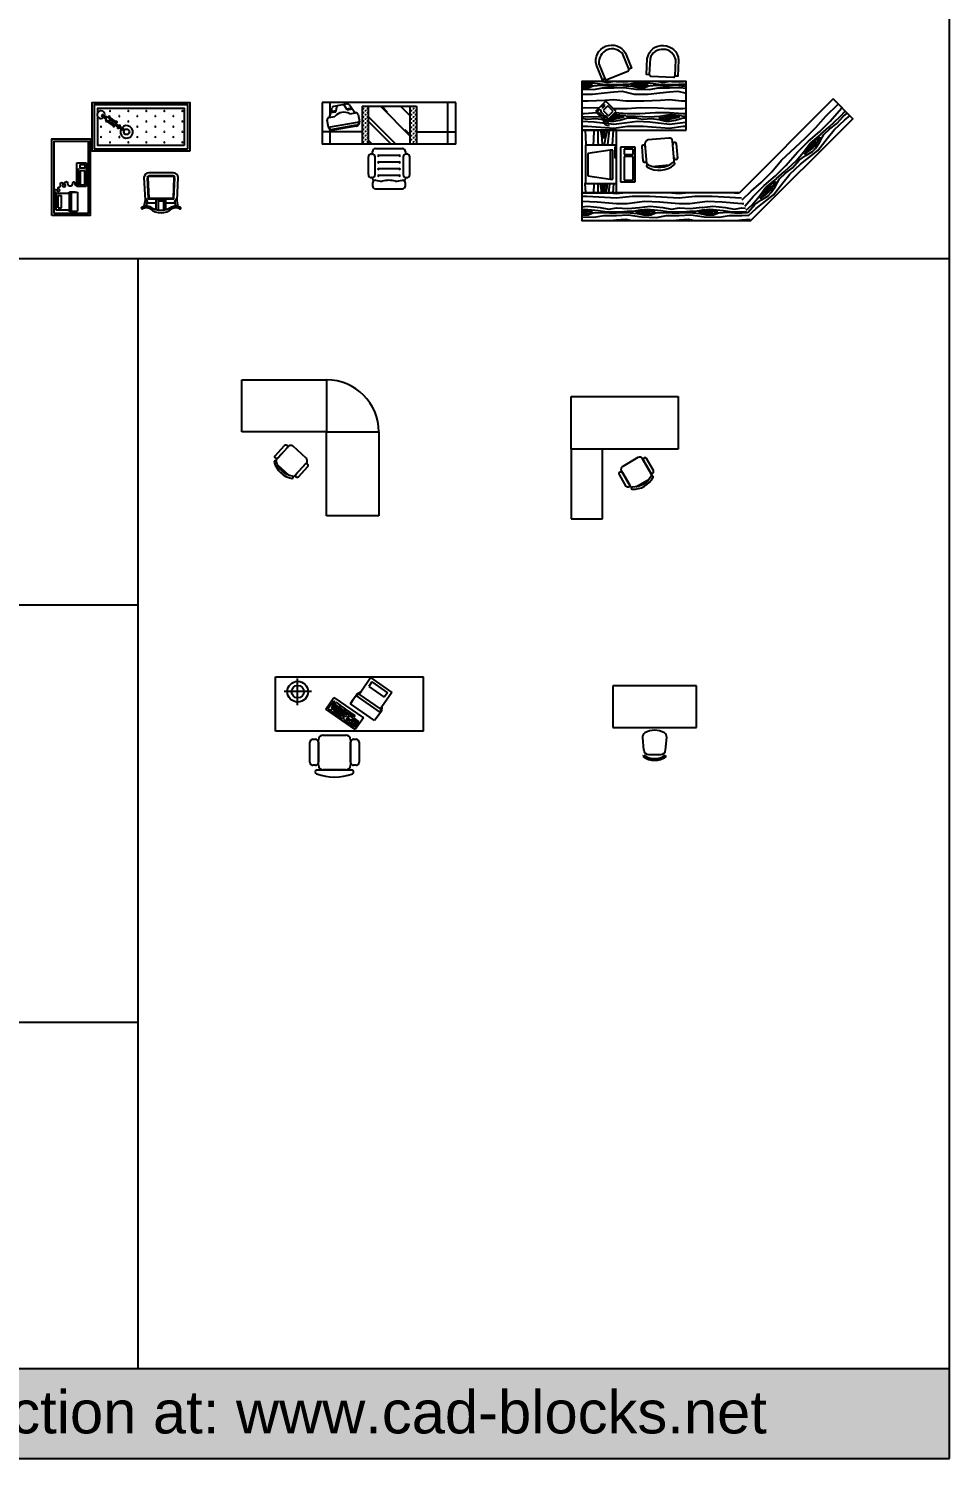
# Model space of a CAD drawing. Header units: millimetres. Extents: x 20731 to 81854, y 49951 to 93037.
# Drawn here: x 68622 to 81854, y 49951 to 70497 of the extents above; entities that cross this region are included whole.
import ezdxf

# ---------------------------------------------------------------- set-up
doc = ezdxf.new("R2010")
doc.units = ezdxf.units.MM
doc.layers.add('www.cad-blocks.net', color=7, linetype='Continuous')
doc.styles.get("Standard").update_dxf_attribs({"font": 'arial.ttf'})

# ---------------------------------------------------------------- blocks, each defined once
blk = doc.blocks.new('A$C2C8E64BB')
for p, q in [((0, 547), (0, 1197)), ((0, 1197), (1773, 1197)), ((264, 860), (264, 1177)), ((1773, 547), (1773, 1197)), ((432, 1022), (102, 1022)), ((1773, 547), (0, 547)), ((410, 176), (410, 414)), ((448, 452), (477, 452)), ((515, 140), (515, 444)), ((515, 414), (515, 176)), ((571, 500), (840, 500)), ((897, 444), (897, 140)), ((897, 176), (897, 414)), ((935, 452), (964, 452)), ((1002, 414), (1002, 176)), ((477, 139), (448, 139)), ((491, 83), (897, 83)), ((840, 83), (571, 83)), ((897, 83), (911, 83)), ((964, 139), (935, 139))]:
    blk.add_line(p, q)
at = {"linetype": 'ByBlock'}
for p, q in [((1019, 1018), (1137, 1188)), ((1152, 1136), (1115, 1083)), ((1115, 1083), (1302, 954)), ((1137, 1188), (1393, 1011)), ((1152, 1136), (1339, 1007)), ((601, 810), (697, 950)), ((675, 883), (625, 811)), ((882, 740), (675, 883)), ((687, 871), (679, 859)), ((679, 859), (684, 856)), ((681, 892), (694, 911)), ((698, 881), (681, 892)), ((694, 911), (711, 900)), ((697, 950), (1051, 706)), ((711, 900), (698, 881)), ((707, 874), (720, 893)), ((763, 836), (707, 874)), ((720, 893), (776, 854)), ((899, 874), (920, 914)), ((923, 913), (899, 874)), ((1186, 676), (899, 874)), ((920, 914), (973, 991)), ((964, 973), (923, 913)), ((1002, 989), (964, 973)), ((1256, 772), (964, 973)), ((973, 991), (1019, 1018)), ((1019, 1012), (1002, 989)), ((1256, 813), (1002, 989)), ((1393, 1011), (1272, 837)), ((1339, 1007), (1302, 954)), ((955, 566), (601, 810)), ((625, 811), (646, 796)), ((646, 796), (656, 810)), ((656, 810), (667, 802)), ((667, 802), (658, 788)), ((658, 788), (795, 693)), ((675, 818), (665, 804)), ((677, 836), (668, 822)), ((668, 822), (675, 818)), ((684, 856), (673, 840)), ((673, 840), (677, 836)), ((679, 814), (815, 721)), ((679, 774), (688, 788)), ((682, 833), (827, 734)), ((685, 852), (843, 743)), ((688, 788), (786, 720)), ((776, 854), (763, 836)), ((770, 831), (783, 850)), ((826, 792), (770, 831)), ((786, 720), (777, 706)), ((783, 850), (839, 811)), ((795, 693), (805, 707)), ((805, 707), (821, 696)), ((809, 708), (818, 722)), ((821, 696), (812, 682)), ((818, 722), (825, 717)), ((825, 717), (833, 729)), ((839, 811), (826, 792)), ((831, 789), (843, 808)), ((889, 749), (831, 789)), ((833, 667), (882, 740)), ((833, 729), (843, 722)), ((843, 808), (902, 768)), ((843, 722), (852, 736)), ((848, 739), (857, 753)), ((852, 736), (848, 739)), ((862, 671), (872, 685)), ((866, 706), (887, 736)), ((910, 676), (866, 706)), ((872, 685), (888, 674)), ((887, 736), (931, 706)), ((902, 768), (889, 749)), ((890, 631), (938, 701)), ((893, 746), (906, 764)), ((938, 715), (893, 746)), ((906, 764), (951, 734)), ((931, 706), (910, 676)), ((929, 687), (968, 660)), ((951, 734), (938, 715)), ((938, 701), (994, 662)), ((1051, 706), (955, 566)), ((1218, 713), (1186, 676)), ((1214, 712), (1186, 676)), ((1256, 772), (1214, 712)), ((1269, 787), (1218, 713)), ((1272, 837), (1256, 813)), ((1256, 813), (1256, 772)), ((1272, 837), (1269, 787)), ((812, 682), (833, 667)), ((837, 664), (848, 681)), ((881, 634), (837, 664)), ((848, 681), (862, 671)), ((888, 674), (879, 660)), ((879, 660), (893, 650)), ((893, 650), (881, 634)), ((946, 593), (890, 631)), ((900, 641), (926, 624)), ((908, 657), (947, 629)), ((926, 624), (918, 612)), ((921, 672), (959, 646)), ((932, 602), (950, 628)), ((994, 662), (946, 593)), ((950, 628), (971, 658)), ((950, 628), (961, 620)), ((971, 658), (982, 650))]:
    blk.add_line(p, q, dxfattribs=at)
for radius in [124, 74]:
    blk.add_circle((265, 1020), radius)
for centre, radius, start, end in [((448, 414), 37.8, 90, 180), ((477, 414), 37.8, 0, 90), ((571, 444), 56.6, 90, 180), ((840, 444), 56.6, 0, 90), ((935, 414), 37.8, 90, 180), ((964, 414), 37.8, 0, 90), ((448, 176), 37.8, 180, 270), ((477, 176), 37.8, 270, 0), ((935, 176), 37.8, 180, 270), ((964, 176), 37.8, 270, 0), ((500, 60), 25.1, 110.0456, 249.9544), ((704, 618), 620, 249.9544, 290.3611), ((571, 140), 56.6, 180, 270), ((840, 140), 56.6, 270, 0), ((911, 60), 23.7, 290.3611, 90)]:
    blk.add_arc(centre, radius, start, end)
blk = doc.blocks.new('A$C1A7470BA')
for p, q in [((1600, 1033), (0, 1033)), ((0, 1033), (0, 533)), ((96, 881), (96, 1033)), ((1504, 533), (1504, 1033)), ((1600, 533), (1600, 1033)), ((82, 853), (153, 866)), ((82, 853), (153, 866)), ((88, 854), (120, 967)), ((105, 912), (166, 923)), ((105, 912), (166, 923)), ((108, 925), (169, 936)), ((108, 925), (169, 936)), ((302, 1015), (141, 986)), ((302, 1015), (141, 986)), ((166, 923), (182, 994)), ((166, 923), (182, 994)), ((301, 946), (261, 1008)), ((301, 946), (261, 1008)), ((293, 958), (354, 969)), ((293, 958), (354, 969)), ((301, 946), (362, 957)), ((301, 946), (362, 957)), ((329, 1004), (396, 910)), ((329, 1004), (396, 910)), ((330, 897), (401, 909)), ((330, 897), (401, 909)), ((432, 888), (447, 803)), ((432, 888), (447, 803)), ((478, 987), (478, 533)), ((478, 987), (1130, 987)), ((487, 963), (500, 963)), ((487, 913), (500, 913)), ((487, 863), (500, 863)), ((493, 970), (493, 957)), ((493, 920), (493, 907)), ((493, 870), (493, 857)), ((512, 938), (525, 938)), ((512, 888), (525, 888)), ((518, 987), (518, 982)), ((518, 945), (518, 932)), ((518, 895), (518, 882)), ((537, 963), (550, 963)), ((537, 913), (550, 913)), ((537, 863), (550, 863)), ((543, 970), (543, 957)), ((543, 920), (543, 907)), ((543, 870), (543, 857)), ((550, 987), (550, 533)), ((550, 866), (883, 533)), ((697, 987), (1050, 634)), ((714, 987), (778, 922)), ((938, 987), (1050, 876)), ((1050, 987), (1050, 533)), ((1062, 938), (1075, 938)), ((1062, 888), (1075, 888)), ((1068, 987), (1068, 982)), ((1068, 945), (1068, 932)), ((1068, 895), (1068, 882)), ((1087, 963), (1100, 963)), ((1087, 913), (1100, 913)), ((1087, 863), (1100, 863)), ((1093, 970), (1093, 957)), ((1093, 920), (1093, 907)), ((1093, 870), (1093, 857)), ((1112, 938), (1125, 938)), ((1112, 888), (1125, 888)), ((1118, 987), (1118, 982)), ((1118, 945), (1118, 932)), ((1118, 895), (1118, 882)), ((1130, 987), (1130, 533)), ((75, 738), (60, 822)), ((75, 738), (60, 822)), ((75, 738), (447, 803)), ((75, 738), (447, 803)), ((84, 739), (84, 739)), ((84, 739), (84, 739)), ((88, 854), (88, 854)), ((96, 533), (96, 707)), ((409, 760), (125, 710)), ((409, 760), (125, 710)), ((411, 751), (127, 701)), ((411, 751), (127, 701)), ((487, 813), (500, 813)), ((487, 763), (500, 763)), ((487, 713), (500, 713)), ((493, 820), (493, 807)), ((493, 770), (493, 757)), ((493, 720), (493, 707)), ((512, 838), (525, 838)), ((512, 788), (525, 788)), ((512, 738), (525, 738)), ((512, 688), (525, 688)), ((518, 845), (518, 832)), ((518, 795), (518, 782)), ((518, 745), (518, 732)), ((518, 695), (518, 682)), ((537, 813), (550, 813)), ((537, 763), (550, 763)), ((537, 713), (550, 713)), ((543, 820), (543, 807)), ((543, 770), (543, 757)), ((543, 720), (543, 707)), ((550, 811), (828, 533)), ((991, 710), (1050, 651)), ((1062, 838), (1075, 838)), ((1062, 788), (1075, 788)), ((1062, 738), (1075, 738)), ((1062, 688), (1075, 688)), ((1068, 845), (1068, 832)), ((1068, 795), (1068, 782)), ((1068, 745), (1068, 732)), ((1068, 695), (1068, 682)), ((1087, 813), (1100, 813)), ((1087, 763), (1100, 763)), ((1087, 713), (1100, 713)), ((1093, 820), (1093, 807)), ((1093, 770), (1093, 757)), ((1093, 720), (1093, 707)), ((1112, 838), (1125, 838)), ((1112, 788), (1125, 788)), ((1112, 738), (1125, 738)), ((1112, 688), (1125, 688)), ((1118, 845), (1118, 832)), ((1118, 795), (1118, 782)), ((1118, 745), (1118, 732)), ((1118, 695), (1118, 682)), ((478, 683), (0, 683)), ((1600, 533), (0, 533)), ((487, 663), (500, 663)), ((487, 613), (500, 613)), ((487, 563), (500, 563)), ((493, 670), (493, 657)), ((493, 620), (493, 607)), ((493, 570), (493, 557)), ((512, 638), (525, 638)), ((512, 588), (525, 588)), ((512, 538), (525, 538)), ((518, 645), (518, 632)), ((518, 595), (518, 582)), ((518, 545), (518, 533)), ((537, 663), (550, 663)), ((537, 613), (550, 613)), ((537, 563), (550, 563)), ((543, 670), (543, 657)), ((543, 620), (543, 607)), ((543, 570), (543, 557)), ((550, 582), (599, 533)), ((1062, 638), (1075, 638)), ((1062, 588), (1075, 588)), ((1062, 538), (1075, 538)), ((1068, 645), (1068, 632)), ((1068, 595), (1068, 582)), ((1068, 545), (1068, 533)), ((1087, 663), (1100, 663)), ((1087, 613), (1100, 613)), ((1087, 563), (1100, 563)), ((1093, 670), (1093, 657)), ((1093, 620), (1093, 607)), ((1093, 570), (1093, 557)), ((1112, 638), (1125, 638)), ((1112, 588), (1125, 588)), ((1112, 538), (1125, 538)), ((1118, 645), (1118, 632)), ((1118, 595), (1118, 582)), ((1118, 545), (1118, 533)), ((1130, 683), (1600, 683)), ((554, 169), (554, 381)), ((590, 416), (598, 416)), ((603, 416), (603, 445)), ((633, 381), (633, 169)), ((639, 481), (961, 481)), ((919, 397), (680, 397)), ((971, 381), (971, 169)), ((1014, 416), (1007, 416)), ((1050, 169), (1050, 381)), ((919, 317), (680, 317)), ((919, 237), (680, 237)), ((598, 134), (590, 134)), ((603, 123), (603, 133)), ((603, 66), (603, 36)), ((919, 157), (680, 157)), ((997, 136), (997, 123)), ((997, 36), (997, 66)), ((1007, 134), (1014, 134)), ((639, 0), (961, 0))]:
    blk.add_line(p, q)
at = {"linetype": 'Continuous'}
blk.add_line((997, 445), (997, 414), dxfattribs=at)
for centre, radius, start, end in [((146, 960), 27, 99.9755, 164.2484), ((146, 960), 27, 99.9755, 164.2484), ((259, 782), 135, 58.1791, 141.8198), ((259, 782), 135, 58.1791, 141.8198), ((307, 988), 27, 35.5353, 99.9755), ((307, 988), 27, 35.5353, 99.9755), ((406, 883), 27, 9.9763, 99.9988), ((406, 883), 27, 9.9763, 99.9988), ((87, 827), 27, 99.9988, 189.9755), ((87, 827), 27, 99.9988, 189.9755), ((119, 745), 45, 189.9755, 280.0003), ((119, 745), 45, 189.9755, 280.0003), ((119, 745), 36, 189.9755, 280.0003), ((119, 745), 36, 189.9755, 280.0003), ((403, 795), 36, 280.0003, 9.9717), ((403, 795), 36, 280.0003, 9.9717), ((403, 795), 45, 280.0003, 9.9763), ((403, 795), 45, 280.0003, 9.9763), ((590, 381), 35.8, 90, 180), ((598, 381), 35.8, 0, 90), ((639, 445), 35.8, 90, 180), ((680, 411), 13.6, 180, 270), ((680, 383), 13.6, 90, 180), ((919, 411), 13.6, 270, 0), ((919, 383), 13.6, 0, 90), ((961, 445), 35.8, 0, 90), ((1007, 381), 35.8, 90, 180), ((1014, 381), 35.8, 0, 90), ((680, 331), 13.6, 180, 270), ((680, 303), 13.6, 90, 180), ((680, 251), 13.6, 180, 270), ((680, 223), 13.6, 90, 180), ((919, 331), 13.6, 270, 0), ((919, 303), 13.6, 0, 90), ((919, 251), 13.6, 270, 0), ((919, 223), 13.6, 0, 90), ((590, 169), 35.8, 180, 270), ((598, 169), 35.8, 270, 0), ((639, 123), 35.8, 180, 233.1301), ((639, 66), 35.8, 90, 180), ((639, 36), 35.8, 180, 270), ((722, 462), 370, 256.9726, 269.6332), ((680, 171), 13.6, 180, 270), ((680, 143), 13.6, 90, 180), ((800, -241), 342, 76.4882, 103.5118), ((877, 462), 370, 270.3668, 283.0274), ((919, 171), 13.6, 270, 0), ((919, 143), 13.6, 0, 90), ((961, 66), 35.8, 0, 90), ((961, 36), 35.8, 270, 0), ((1007, 169), 35.8, 180, 270), ((961, 123), 35.8, 306.8699, 0), ((1014, 169), 35.8, 270, 0)]:
    blk.add_arc(centre, radius, start, end)
blk = doc.blocks.new('11PCOM09-MON')
at = {"color": 0, "linetype": 'ByBlock'}
for p, q in [((0, 1), (0, 14.75)), ((0, 14.75), (9.375, 14.75)), ((1.5, 2.875), (1.5, 12.875)), ((1.5, 12.875), (4.375, 12.875)), ((4.375, 2.875), (4.375, 12.875)), ((9.375, 14.75), (11.25, 15.875)), ((9.375, 14.75), (10.625, 14.75)), ((10.625, 14.75), (12.125, 15.75)), ((10.625, 14.75), (10.625, 1.125)), ((11.25, 15.875), (15.25, 15.875)), ((12.125, 15.75), (15.375, 15.75)), ((12.125, 15.75), (12.125, 0.125)), ((15.25, 15.875), (17.375, 15.625)), ((15.375, 15.75), (17.375, 15.625)), ((17.375, 15.625), (17.375, 0.25)), ((9.125, 1), (0, 1)), ((1.5, 2.875), (4.375, 2.875)), ((11.25, 0), (9.125, 1)), ((9.375, 1.125), (10.625, 1.125)), ((10.625, 1.125), (12.125, 0.125)), ((15.375, 0), (11.25, 0)), ((12.125, 0.125), (15.375, 0.125)), ((17.375, 0.25), (15.375, 0)), ((15.375, 0.125), (17.375, 0.25))]:
    blk.add_line(p, q, dxfattribs=at)
blk = doc.blocks.new('A$C7321269A')
at = {"linetype": 'ByBlock'}
for p, q in [((419, 1622), (757, 1622)), ((419, 1488), (419, 1622)), ((757, 1488), (419, 1488)), ((435, 1595), (450, 1595)), ((642, 1576), (444, 1576)), ((444, 1576), (444, 1507)), ((444, 1507), (642, 1507)), ((459, 1595), (513, 1595)), ((519, 1595), (573, 1595)), ((577, 1595), (633, 1595)), ((637, 1595), (679, 1595)), ((642, 1507), (642, 1576)), ((680, 1576), (734, 1576)), ((680, 1509), (680, 1576)), ((734, 1509), (680, 1509)), ((734, 1576), (734, 1509)), ((757, 1622), (757, 1488))]:
    blk.add_line(p, q, dxfattribs=at)
for p, q in [((1118, 1271), (1136, 1271)), ((1122, 1271), (1119, 1276)), ((1125, 1271), (1125, 1278)), ((1127, 1271), (1127, 1280)), ((1129, 1271), (1129, 1278)), ((1132, 1271), (1135, 1276)), ((1268, 1271), (1286, 1271)), ((1272, 1271), (1269, 1276)), ((1275, 1271), (1275, 1278)), ((1277, 1271), (1277, 1280)), ((1279, 1271), (1279, 1278)), ((1282, 1271), (1285, 1276)), ((1043, 1141), (1061, 1141)), ((1047, 1141), (1044, 1146)), ((1050, 1141), (1050, 1148)), ((1052, 1141), (1052, 1150)), ((1054, 1141), (1054, 1148)), ((1057, 1141), (1060, 1146)), ((1193, 1141), (1211, 1141)), ((1197, 1141), (1194, 1146)), ((1200, 1141), (1200, 1148)), ((1202, 1141), (1202, 1150)), ((1204, 1141), (1204, 1148)), ((1207, 1141), (1210, 1146)), ((1355, 1194), (1292, 1099)), ((1413, 1155), (1349, 1060)), ((1493, 1141), (1511, 1141)), ((1497, 1141), (1494, 1146)), ((1500, 1141), (1500, 1148)), ((1502, 1141), (1502, 1150)), ((1504, 1141), (1504, 1148)), ((1507, 1141), (1510, 1146)), ((1043, 881), (1061, 881)), ((1047, 881), (1044, 886)), ((1050, 881), (1050, 889)), ((1052, 881), (1052, 891)), ((1054, 881), (1054, 889)), ((1057, 881), (1060, 886)), ((1118, 1011), (1136, 1011)), ((1122, 1011), (1119, 1016)), ((1125, 1011), (1125, 1019)), ((1127, 1011), (1127, 1020)), ((1129, 1011), (1129, 1019)), ((1132, 1011), (1135, 1016)), ((1343, 881), (1361, 881)), ((1347, 881), (1344, 886)), ((1350, 881), (1350, 889)), ((1352, 881), (1352, 891)), ((1354, 881), (1354, 889)), ((1357, 881), (1360, 886)), ((1418, 1011), (1436, 1011)), ((1422, 1011), (1419, 1016)), ((1425, 1011), (1425, 1019)), ((1427, 1011), (1427, 1020)), ((1429, 1011), (1429, 1019)), ((1432, 1011), (1435, 1016)), ((1493, 881), (1511, 881)), ((1497, 881), (1494, 886)), ((1500, 881), (1500, 889)), ((1502, 881), (1502, 891)), ((1504, 881), (1504, 889)), ((1507, 881), (1510, 886)), ((222, 642), (131, 657)), ((214, 610), (136, 625)), ((546, 657), (222, 642)), ((1043, 621), (1061, 621)), ((1047, 621), (1044, 627)), ((1050, 621), (1050, 629)), ((1052, 621), (1052, 631)), ((1054, 621), (1054, 629)), ((1057, 621), (1060, 627)), ((1118, 751), (1136, 751)), ((1122, 751), (1119, 756)), ((1125, 751), (1125, 759)), ((1127, 751), (1127, 761)), ((1129, 751), (1129, 759)), ((1132, 751), (1135, 756)), ((1193, 621), (1211, 621)), ((1197, 621), (1194, 627)), ((1200, 621), (1200, 629)), ((1202, 621), (1202, 631)), ((1204, 621), (1204, 629)), ((1207, 621), (1210, 627)), ((1268, 751), (1286, 751)), ((1272, 751), (1269, 756)), ((1275, 751), (1275, 759)), ((1277, 751), (1277, 761)), ((1279, 751), (1279, 759)), ((1282, 751), (1285, 756)), ((1343, 621), (1361, 621)), ((1347, 621), (1344, 627)), ((1350, 621), (1350, 629)), ((1352, 621), (1352, 631)), ((1354, 621), (1354, 629)), ((1357, 621), (1360, 627)), ((1418, 751), (1436, 751)), ((1422, 751), (1419, 756)), ((1425, 751), (1425, 759)), ((1427, 751), (1427, 761)), ((1429, 751), (1429, 759)), ((1432, 751), (1435, 756)), ((1493, 621), (1511, 621)), ((1497, 621), (1494, 627)), ((1500, 621), (1500, 629)), ((1502, 621), (1502, 631)), ((1504, 621), (1504, 629)), ((1507, 621), (1510, 627)), ((220, 454), (81, 454)), ((220, 486), (88, 486)), ((183, 616), (183, 486)), ((211, 454), (211, 374)), ((545, 611), (239, 596)), ((239, 596), (239, 226)), ((546, 601), (249, 586)), ((249, 586), (249, 235)), ((560, 237), (560, 587)), ((570, 237), (570, 587)), ((616, 237), (616, 587)), ((1118, 491), (1136, 491)), ((1122, 491), (1119, 497)), ((1125, 491), (1125, 499)), ((1127, 491), (1127, 501)), ((1129, 491), (1129, 499)), ((1132, 491), (1135, 497)), ((1268, 491), (1286, 491)), ((1272, 491), (1269, 497)), ((1275, 491), (1275, 499)), ((1277, 491), (1277, 501)), ((1279, 491), (1279, 499)), ((1282, 491), (1285, 497)), ((1418, 491), (1436, 491)), ((1422, 491), (1419, 497)), ((1425, 491), (1425, 499)), ((1427, 491), (1427, 501)), ((1429, 491), (1429, 499)), ((1432, 491), (1435, 497)), ((81, 374), (220, 374)), ((88, 342), (220, 342)), ((136, 199), (214, 212)), ((183, 342), (183, 207)), ((239, 226), (545, 213)), ((249, 235), (546, 223)), ((1043, 362), (1061, 362)), ((1047, 362), (1044, 367)), ((1050, 362), (1050, 369)), ((1052, 362), (1052, 371)), ((1054, 362), (1054, 369)), ((1057, 362), (1060, 367)), ((1118, 232), (1136, 232)), ((1122, 232), (1119, 237)), ((1125, 232), (1125, 239)), ((1127, 232), (1127, 241)), ((1129, 232), (1129, 239)), ((1132, 232), (1135, 237)), ((1193, 362), (1211, 362)), ((1197, 362), (1194, 367)), ((1200, 362), (1200, 369)), ((1202, 362), (1202, 371)), ((1204, 362), (1204, 369)), ((1207, 362), (1210, 367)), ((1268, 232), (1286, 232)), ((1272, 232), (1269, 237)), ((1275, 232), (1275, 239)), ((1277, 232), (1277, 241)), ((1279, 232), (1279, 239)), ((1282, 232), (1285, 237)), ((1343, 362), (1361, 362)), ((1347, 362), (1344, 367)), ((1350, 362), (1350, 369)), ((1352, 362), (1352, 371)), ((1354, 362), (1354, 369)), ((1357, 362), (1360, 367)), ((1418, 232), (1436, 232)), ((1422, 232), (1419, 237)), ((1425, 232), (1425, 239)), ((1427, 232), (1427, 241)), ((1429, 232), (1429, 239)), ((1432, 232), (1435, 237)), ((1493, 362), (1511, 362)), ((1497, 362), (1494, 367)), ((1500, 362), (1500, 369)), ((1502, 362), (1502, 371)), ((1504, 362), (1504, 369)), ((1507, 362), (1510, 367)), ((131, 167), (219, 180)), ((219, 180), (546, 167)), ((1043, 102), (1061, 102)), ((1047, 102), (1044, 107)), ((1050, 102), (1050, 109)), ((1052, 102), (1052, 111)), ((1054, 102), (1054, 109)), ((1057, 102), (1060, 107)), ((1193, 102), (1211, 102)), ((1197, 102), (1194, 107)), ((1200, 102), (1200, 109)), ((1202, 102), (1202, 111)), ((1204, 102), (1204, 109)), ((1207, 102), (1210, 107)), ((1343, 102), (1361, 102)), ((1347, 102), (1344, 107)), ((1350, 102), (1350, 109)), ((1352, 102), (1352, 111)), ((1354, 102), (1354, 109)), ((1357, 102), (1360, 107)), ((1493, 102), (1511, 102)), ((1497, 102), (1494, 107)), ((1500, 102), (1500, 109)), ((1502, 102), (1502, 111)), ((1504, 102), (1504, 109)), ((1507, 102), (1510, 107))]:
    blk.add_line(p, q)
for points in [[(1, 1979), (1101, 1979), (1101, 1429), (1, 1429)], [(31, 1949), (1071, 1949), (1071, 1459), (31, 1459)], [(926, 0), (926, 1400), (1626, 1400), (1626, 0)], [(956, 30), (956, 1370), (1596, 1370), (1596, 30)], [(1302, 1066), (1257, 999), (1269, 990), (1314, 1057)], [(1384, 1217), (1353, 1171), (1393, 1144), (1424, 1190)], [(1259, 998), (1223, 945), (1232, 939), (1267, 992)]]:
    blk.add_lwpolyline(points, close=True)
blk.add_lwpolyline([(257, 1920, -1), (292, 1920, 0.595167), (330, 1923, -1.928701), (358, 1898, 1.630291), (383, 1880, -0.86838), (408, 1880, 0.493868), (449, 1857, -1.65081), (446, 1824, 1.965441), (449, 1789, -0.481989), (487, 1781, -0.603111), (469, 1756, 1.133542), (469, 1680, -1.233214), (466, 1650, 0.602981), (439, 1622, -0.520289)], format="xyb")
for points in [[(1482, 1320), (1546, 1320), (1546, 80), (1006, 80)], [(1006, 80), (1006, 1320), (1419, 1320)], [(1432, 1271), (1392, 1211)], [(1415, 1196), (1455, 1255), (1432, 1271)], [(1268, 1016), (1254, 1025), (1262, 1036), (1275, 1028)], [(1283, 1104), (1275, 1093), (1301, 1076)], [(1308, 1087), (1283, 1104)], [(1361, 1165), (1296, 1069), (1319, 1054), (1384, 1150)], [(1324, 1060), (1350, 1042), (1358, 1054), (1331, 1072)], [(1355, 1211), (1347, 1200), (1364, 1188)], [(1372, 1200), (1355, 1211)], [(1405, 1161), (1422, 1149), (1430, 1161), (1412, 1172)], [(1281, 1007), (1294, 998), (1302, 1010), (1289, 1019)]]:
    blk.add_lwpolyline(points)
blk.add_circle((1204, 907), 40)
for centre, radius, start, end in [((1450, 1275), 55.5, 250.9131, 221.9912), ((1204, 907), 90, 59.4558, 52.8061), ((108, 684), 12.5, 32.2785, 213.4274), ((-5, 622), 116, 332.4859, 29.0789), ((-5, 622), 141, 332.4859, 28.8827), ((218, 626), 16.5, 256.2748, 103.7252), ((546, 587), 70, 0, 90), ((287, 412), 246, 140.3459, 219.6541), ((345, 413), 268, 147.3186, 212.6814), ((223, 470), 16.3, 258.6748, 101.3252), ((546, 587), 24, 0, 90), ((546, 587), 14, 0, 90), ((-5, 201), 116, 331.978, 27.5141), ((-5, 201), 141, 331.1173, 27.5141), ((216, 196), 16.2, 260.8614, 99.1386), ((223, 358), 16.3, 257.7915, 101.1986), ((546, 237), 14, 270, 0), ((546, 237), 70, 270, 0), ((546, 237), 24, 270, 0), ((108, 140), 12.5, 146.5726, 327.7215)]:
    blk.add_arc(centre, radius, start, end)
at = {"linetype": 'ByBlock', "xscale": 17.78, "yscale": 17.78, "zscale": 17.78, "rotation": 270}
blk.add_blockref('11PCOM09-MON', (59, 1919), dxfattribs=at)
at = {"flags": 9}
for tag in ['ZSIZE', 'YSIZE', 'XSIZE']:
    blk.add_attdef(tag, (0, 0, 0), '', height=0.5, dxfattribs=at)
blk = doc.blocks.new('A$C784228A2')
for p, q in [((1.207, 1.97), (1.957, 1.97)), ((1.207, 0.75), (1.207, 1.97)), ((1.957, 1.97), (1.957, 0.75)), ((0, 0), (0, 0.75)), ((0, 0.75), (1.207, 0.75)), ((1.957, 0.75), (1.207, 0.75)), ((1.207, 0.75), (1.207, 0)), ((1.207, 0.75), (1.207, 0)), ((1.957, 0.75), (1.207, 0.75)), ((1.207, 0), (0, 0))]:
    blk.add_line(p, q)
for points in [[(0.774, 1.503, 0.290756), (0.54, 1.248, 1), (0.571, 1.242, -0.290756), (0.782, 1.473, 1)], [(0.833, 1.452, -1), (0.866, 1.489), (1.014, 1.354, -1), (0.98, 1.317)], [(0.596, 1.194, 1), (0.563, 1.157), (0.71, 1.022, 1), (0.744, 1.059)]]:
    blk.add_lwpolyline(points, format="xyb", close=True)
blk.add_lwpolyline([(0.564, 1.232, 0.127914), (0.578, 1.211), (0.762, 1.042, 0.414214), (0.833, 1.045), (1.002, 1.23, 0.414214), (0.999, 1.3), (0.814, 1.469, 0.127914), (0.792, 1.481, 0.127914)], format="xyb")
blk.add_lwpolyline([(0.734, 1.455), (0.585, 1.292)])
blk.add_arc((1.207, 0.75), 0.75, 270, 0)
blk = doc.blocks.new('A$C63C33222')
at = {"linetype": 'Continuous'}
for p, q in [((1.07, 1.2), (0.47, 1.2)), ((0.47, 1.2), (0.47, 0)), ((1.07, 0), (1.07, 1.2)), ((0.47, 0), (1.07, 0))]:
    blk.add_line(p, q, dxfattribs=at)
for p, q in [((0.052, 0.767), (0.071, 0.753)), ((0.083, 0.687), (0.083, 0.513)), ((0.327, 0.774), (0.147, 0.758)), ((0.071, 0.447), (0.052, 0.433)), ((0.147, 0.442), (0.327, 0.426))]:
    blk.add_line(p, q)
for centre, radius, start, end in [((0.295, 0.6), 0.295, 145.6197, 214.3803), ((0.295, 0.6), 0.272, 145.6197, 214.3803), ((0.154, 0.687), 0.0708, 94.9697, 180), ((0.333, 0.703), 0.0708, 31.593, 94.9697), ((0.165, 0.6), 0.267, 328.407, 31.593), ((0.154, 0.513), 0.0708, 180, 265.0303), ((0.333, 0.497), 0.0708, 265.0303, 328.407)]:
    blk.add_arc(centre, radius, start, end)
blk = doc.blocks.new('A$C6358015B')
for p, q in [((1, 1.54), (0, 1.54)), ((0, 1.54), (0, 1.09)), ((1, 0), (1, 1.54)), ((1, 1.54), (1.76, 1.54)), ((1.76, 1.54), (1.76, 0)), ((0, 1.09), (1, 1.09)), ((1.76, 0), (1, 0))]:
    blk.add_line(p, q)
blk.add_lwpolyline([(0.622, 0.381, 0.127914), (0.646, 0.387), (0.863, 0.513, 0.414214), (0.881, 0.582), (0.755, 0.798, 0.414214), (0.686, 0.816), (0.47, 0.69, 0.127914), (0.452, 0.672, 0.127914)], format="xyb")
for points in [[(0.492, 0.702, -1), (0.467, 0.746), (0.64, 0.846, -1), (0.665, 0.803)], [(0.425, 0.661, 0.290756), (0.599, 0.362, 1), (0.614, 0.391, -0.290756), (0.457, 0.66, 1)], [(0.668, 0.4, 1), (0.693, 0.357), (0.866, 0.457, 1), (0.841, 0.501)]]:
    blk.add_lwpolyline(points, format="xyb", close=True)
blk.add_lwpolyline([(0.46, 0.609), (0.571, 0.418)])
blk = doc.blocks.new('*X130')
at = {"color": 0}
for p, q in [((9.228, 9.266), (9.544, 9.544)), ((9.387, 9.31), (9.603, 9.489)), ((9.421, 9.526), (9.478, 9.572)), ((9.603, 9.489), (9.624, 9.51)), ((9.648, 9.444), (9.69, 9.482)), ((9.699, 9.393), (9.751, 9.455)), ((9.724, 9.444), (9.738, 9.461)), ((9.05, 9.088), (9.228, 9.266)), ((9.228, 9.164), (9.387, 9.31)), ((9.336, 9.17), (9.476, 9.285)), ((9.463, 9.158), (9.552, 9.26)), ((9.476, 9.285), (9.584, 9.355)), ((9.489, 9.234), (9.59, 9.31)), ((9.552, 9.26), (9.629, 9.323)), ((9.584, 9.355), (9.648, 9.444)), ((9.59, 9.31), (9.686, 9.406)), ((9.597, 9.24), (9.724, 9.368)), ((9.629, 9.323), (9.699, 9.393)), ((9.686, 9.406), (9.724, 9.444)), ((9.714, 9.254), (9.769, 9.323)), ((9.724, 9.368), (9.788, 9.439)), ((9.769, 9.323), (9.848, 9.414)), ((8.91, 8.91), (9.05, 9.088)), ((9.075, 8.96), (9.228, 9.164)), ((9.132, 8.916), (9.24, 9.05)), ((9.241, 9.05), (9.336, 9.17)), ((9.31, 9.056), (9.253, 8.96)), ((9.272, 9.03), (9.336, 9.107)), ((9.304, 9.011), (9.336, 9.056)), ((9.387, 9.12), (9.31, 9.056)), ((9.336, 9.107), (9.412, 9.17)), ((9.336, 9.056), (9.4, 9.107)), ((9.336, 9.018), (9.406, 9.088)), ((9.4, 9.107), (9.342, 9.037)), ((9.355, 8.973), (9.514, 9.12)), ((9.355, 9.011), (9.431, 9.088)), ((9.444, 9.164), (9.387, 9.12)), ((9.406, 9.088), (9.444, 9.164)), ((9.412, 9.17), (9.489, 9.234)), ((9.431, 9.088), (9.463, 9.158)), ((9.514, 9.12), (9.597, 9.24)), ((8.591, 8.63), (8.91, 8.91)), ((8.75, 8.674), (8.967, 8.852)), ((8.784, 8.89), (8.865, 8.954)), ((8.865, 8.954), (8.923, 9.029)), ((8.967, 8.852), (9.075, 8.96)), ((9.011, 8.808), (9.132, 8.916)), ((9.088, 8.808), (9.151, 8.884)), ((9.088, 8.731), (9.202, 8.859)), ((9.126, 8.833), (9.202, 8.897)), ((9.151, 8.884), (9.215, 8.948)), ((9.202, 8.859), (9.355, 8.973)), ((9.202, 8.897), (9.279, 8.96)), ((9.215, 8.948), (9.272, 9.03)), ((9.221, 8.789), (9.295, 8.835)), ((9.253, 8.96), (9.336, 9.018)), ((9.279, 8.96), (9.355, 9.011)), ((9.342, 9.037), (9.304, 9.011)), ((8.413, 8.451), (8.591, 8.63)), ((8.591, 8.528), (8.75, 8.674)), ((8.7, 8.534), (8.84, 8.649)), ((8.84, 8.649), (8.948, 8.719)), ((8.852, 8.598), (8.954, 8.674)), ((8.916, 8.623), (8.992, 8.687)), ((8.948, 8.719), (9.011, 8.808)), ((8.954, 8.674), (9.05, 8.77)), ((8.96, 8.604), (9.088, 8.731)), ((8.992, 8.687), (9.062, 8.757)), ((9.05, 8.77), (9.088, 8.808)), ((9.062, 8.757), (9.126, 8.833)), ((9.078, 8.618), (9.132, 8.687)), ((9.132, 8.687), (9.221, 8.789)), ((8.273, 8.273), (8.413, 8.451)), ((8.439, 8.324), (8.591, 8.528)), ((8.604, 8.413), (8.7, 8.534)), ((8.636, 8.394), (8.7, 8.47)), ((8.75, 8.483), (8.674, 8.42)), ((8.7, 8.47), (8.776, 8.534)), ((8.7, 8.42), (8.763, 8.47)), ((8.7, 8.381), (8.77, 8.451)), ((8.763, 8.47), (8.706, 8.4)), ((8.719, 8.337), (8.878, 8.483)), ((8.719, 8.375), (8.795, 8.451)), ((8.808, 8.528), (8.75, 8.483)), ((8.77, 8.451), (8.808, 8.528)), ((8.776, 8.534), (8.852, 8.598)), ((8.795, 8.451), (8.827, 8.521)), ((8.827, 8.521), (8.916, 8.623)), ((8.878, 8.483), (8.96, 8.604)), ((7.955, 7.993), (8.273, 8.273)), ((8.148, 8.254), (8.229, 8.318)), ((8.229, 8.318), (8.287, 8.392)), ((8.33, 8.216), (8.439, 8.324)), ((8.375, 8.171), (8.496, 8.28)), ((8.451, 8.171), (8.515, 8.248)), ((8.451, 8.095), (8.566, 8.222)), ((8.49, 8.197), (8.566, 8.26)), ((8.496, 8.28), (8.604, 8.413)), ((8.515, 8.248), (8.579, 8.311)), ((8.566, 8.222), (8.719, 8.337)), ((8.566, 8.26), (8.642, 8.324)), ((8.579, 8.311), (8.636, 8.394)), ((8.674, 8.42), (8.617, 8.324)), ((8.617, 8.324), (8.7, 8.381)), ((8.642, 8.324), (8.719, 8.375)), ((8.668, 8.375), (8.7, 8.42)), ((8.706, 8.4), (8.668, 8.375)), ((7.955, 7.891), (8.114, 8.038)), ((8.114, 8.038), (8.33, 8.216)), ((8.203, 8.012), (8.311, 8.082)), ((8.216, 7.961), (8.318, 8.038)), ((8.28, 7.987), (8.356, 8.05)), ((8.311, 8.082), (8.375, 8.171)), ((8.318, 8.038), (8.413, 8.133)), ((8.324, 7.968), (8.451, 8.095)), ((8.356, 8.05), (8.426, 8.12)), ((8.413, 8.133), (8.451, 8.171)), ((8.426, 8.12), (8.49, 8.197)), ((8.442, 7.982), (8.496, 8.05)), ((8.496, 8.05), (8.585, 8.152)), ((8.585, 8.152), (8.659, 8.199)), ((7.901, 7.939), (7.955, 7.993)), ((7.952, 7.888), (7.955, 7.891)), ((8.01, 7.83), (8.063, 7.898)), ((8.037, 7.803), (8.063, 7.834)), ((8.114, 7.847), (8.048, 7.792)), ((8.063, 7.898), (8.203, 8.012)), ((8.063, 7.834), (8.14, 7.898)), ((8.063, 7.783), (8.127, 7.834)), ((8.127, 7.834), (8.072, 7.768)), ((8.079, 7.761), (8.133, 7.815)), ((8.092, 7.748), (8.159, 7.815)), ((8.112, 7.728), (8.241, 7.847)), ((8.171, 7.891), (8.114, 7.847)), ((8.133, 7.815), (8.171, 7.891)), ((8.14, 7.898), (8.216, 7.961)), ((8.159, 7.815), (8.19, 7.885)), ((8.19, 7.885), (8.28, 7.987)), ((8.241, 7.847), (8.324, 7.968)), ((8.061, 7.779), (8.063, 7.783))]:
    blk.add_line(p, q, dxfattribs=at)
blk = doc.blocks.new('RECTANG')
for p, q in [((1, 1), (0, 1)), ((0, 1), (0, 0)), ((1, 0), (1, 1)), ((0, 0), (1, 0))]:
    blk.add_line(p, q)
blk = doc.blocks.new('FNPHONE')
at = {"color": 0}
for p, q in [((-0.9, 0.22), (-1.5, 0.02)), ((-0.7, 0.62), (-1.3, 0.42)), ((-0.5, 1.02), (-1.1, 0.82)), ((-0.3, 1.42), (-0.9, 1.22)), ((-0.1, 1.82), (-0.7, 1.62)), ((1.06, 0.56), (0.7, -0.58)), ((0.92, 6.54), (0.92, 1.54)), ((1.92, 6.54), (1.92, 1.54)), ((4.33, 4.85), (4.33, 4.85)), ((4.33, 3.91), (4.33, 3.91)), ((4.33, 2.97), (4.33, 2.97)), ((4.33, 2.03), (4.33, 2.03)), ((5.27, 4.85), (5.27, 4.85)), ((5.27, 3.91), (5.27, 3.91)), ((5.27, 2.97), (5.27, 2.97)), ((5.27, 2.03), (5.27, 2.03)), ((6.21, 4.85), (6.21, 4.85)), ((6.21, 3.91), (6.21, 3.91)), ((6.21, 2.97), (6.21, 2.97)), ((6.21, 2.03), (6.21, 2.03)), ((-1.1, -0.18), (-1.7, -0.38)), ((-1.1, -0.58), (-1.7, -0.78)), ((-1.1, -0.98), (-1.7, -1.18)), ((-1.1, -1.38), (-1.7, -1.58)), ((-0.9, -1.78), (-1.5, -1.98)), ((-0.7, -2.18), (-1.3, -2.38)), ((-0.23, -2.46), (-0.83, -2.66)), ((0.3, -1.98), (-0.3, -2.18)), ((0.5, -1.58), (-0.1, -1.78)), ((0.7, -1.18), (0.1, -1.38)), ((0.9, -0.78), (0.3, -0.98))]:
    blk.add_line(p, q, dxfattribs=at)
for centre, start, end in [((1.42, 6.54), 298.49146, 241.50854), ((1.42, 1.54), 118.49146, 61.50854)]:
    blk.add_arc(centre, 1.05, start, end, dxfattribs=at)
for p, xscale, yscale, zscale in [((0, 0), 8.20528234483245, 8.104073169521023, 8.20528234483245), ((3.4, 1.25), 3.75, 4.375, 3.75), ((4.18, 6.72), 2.03125, 0.46875, 2.03125)]:
    blk.add_blockref('RECTANG', p, dxfattribs=dict(at, xscale=xscale, yscale=yscale, zscale=zscale))
blk = doc.blocks.new('*X128')
at = {"color": 0}
for p, q in [((7.54, 5.451), (7.592, 5.456)), ((7.544, 5.44), (7.54, 5.439)), ((7.54, 5.421), (7.56, 5.424)), ((7.552, 5.408), (7.54, 5.41)), ((7.54, 5.4), (7.624, 5.4)), ((7.54, 5.385), (7.544, 5.384)), ((7.54, 5.359), (7.712, 5.352)), ((7.632, 5.432), (7.544, 5.44)), ((7.544, 5.384), (7.64, 5.384)), ((7.632, 5.416), (7.552, 5.408)), ((7.56, 5.424), (7.632, 5.416)), ((7.592, 5.456), (7.68, 5.448)), ((7.624, 5.4), (7.696, 5.424)), ((7.696, 5.424), (7.632, 5.432)), ((7.64, 5.384), (7.704, 5.408)), ((7.68, 5.448), (7.768, 5.44)), ((7.704, 5.408), (7.824, 5.416)), ((7.712, 5.352), (7.84, 5.376)), ((7.768, 5.44), (7.88, 5.424)), ((7.824, 5.416), (7.912, 5.408)), ((7.839, 5.47), (7.904, 5.456)), ((7.84, 5.376), (8, 5.376)), ((7.88, 5.424), (8, 5.424)), ((7.904, 5.456), (7.988, 5.47)), ((7.912, 5.408), (8, 5.408)), ((8, 5.424), (8.048, 5.424)), ((8, 5.408), (8.088, 5.416)), ((8, 5.376), (8.152, 5.384)), ((8.036, 5.47), (8.144, 5.464)), ((8.048, 5.424), (8.136, 5.432)), ((8.088, 5.416), (8.176, 5.408)), ((8.136, 5.432), (8.216, 5.432)), ((8.144, 5.464), (8.201, 5.47)), ((8.152, 5.384), (8.32, 5.36)), ((8.176, 5.408), (8.264, 5.4)), ((8.216, 5.432), (8.304, 5.448)), ((8.344, 5.44), (8.248, 5.416)), ((8.248, 5.416), (8.336, 5.4)), ((8.264, 5.4), (8.344, 5.384)), ((8.304, 5.448), (8.392, 5.456)), ((8.312, 5.416), (8.36, 5.424)), ((8.352, 5.408), (8.312, 5.416)), ((8.32, 5.36), (8.512, 5.352)), ((8.336, 5.4), (8.424, 5.4)), ((8.432, 5.432), (8.344, 5.44)), ((8.344, 5.384), (8.44, 5.384)), ((8.432, 5.416), (8.352, 5.408)), ((8.36, 5.424), (8.432, 5.416)), ((8.392, 5.456), (8.48, 5.448)), ((8.424, 5.4), (8.496, 5.424)), ((8.496, 5.424), (8.432, 5.432)), ((8.44, 5.384), (8.504, 5.408)), ((8.48, 5.448), (8.568, 5.44)), ((8.504, 5.408), (8.624, 5.416)), ((8.512, 5.352), (8.64, 5.376)), ((8.568, 5.44), (8.68, 5.424)), ((8.624, 5.416), (8.712, 5.408)), ((8.639, 5.47), (8.704, 5.456)), ((8.64, 5.376), (8.8, 5.376)), ((8.68, 5.424), (8.8, 5.424)), ((8.704, 5.456), (8.788, 5.47)), ((8.712, 5.408), (8.8, 5.408)), ((8.8, 5.424), (8.848, 5.424)), ((8.8, 5.408), (8.888, 5.416)), ((8.8, 5.376), (8.952, 5.384)), ((8.836, 5.47), (8.944, 5.464)), ((8.848, 5.424), (8.936, 5.432)), ((8.888, 5.416), (8.976, 5.408)), ((8.936, 5.432), (9.016, 5.432)), ((8.944, 5.464), (9.001, 5.47)), ((8.952, 5.384), (9.04, 5.371)), ((8.976, 5.408), (9.04, 5.402)), ((9.016, 5.432), (9.04, 5.436)), ((7.54, 5.288), (7.696, 5.288)), ((7.54, 5.192), (7.632, 5.192)), ((7.632, 5.192), (7.872, 5.2)), ((7.696, 5.288), (7.864, 5.304)), ((7.864, 5.304), (8, 5.32)), ((7.872, 5.2), (8, 5.208)), ((8, 5.32), (8.12, 5.328)), ((8, 5.208), (8.176, 5.192)), ((8.12, 5.328), (8.296, 5.288)), ((8.176, 5.192), (8.432, 5.192)), ((8.296, 5.288), (8.496, 5.288)), ((8.432, 5.192), (8.672, 5.2)), ((8.496, 5.288), (8.664, 5.304)), ((8.664, 5.304), (8.8, 5.32)), ((8.672, 5.2), (8.8, 5.208)), ((8.8, 5.32), (8.92, 5.328)), ((8.8, 5.208), (8.976, 5.192)), ((8.92, 5.328), (9.04, 5.301)), ((8.976, 5.192), (9.04, 5.192)), ((7.54, 5.092), (7.584, 5.096)), ((7.54, 5.008), (7.576, 5.008)), ((7.54, 4.967), (7.712, 4.96)), ((7.54, 4.939), (7.616, 4.928)), ((7.576, 5.008), (7.756, 5.021)), ((7.584, 5.096), (7.794, 5.089)), ((7.616, 4.928), (7.744, 4.936)), ((7.712, 4.96), (7.811, 4.966)), ((7.744, 4.936), (7.848, 4.92)), ((7.939, 4.944), (8, 4.936)), ((7.94, 4.945), (8, 4.952)), ((7.956, 4.961), (8, 4.968)), ((7.985, 4.99), (8, 4.992)), ((7.991, 5.08), (8, 5.08)), ((8, 5.08), (8.192, 5.08)), ((8.176, 4.976), (8, 4.992)), ((8, 4.968), (8.096, 4.968)), ((8, 4.952), (8.064, 4.952)), ((8.064, 4.952), (8, 4.936)), ((8.104, 4.944), (8, 4.92)), ((8.018, 5.022), (8.192, 5.008)), ((8.088, 4.912), (8.2, 4.944)), ((8.096, 4.968), (8.144, 4.96)), ((8.144, 4.96), (8.104, 4.944)), ((8.176, 4.976), (8.312, 4.968)), ((8.192, 5.08), (8.384, 5.096)), ((8.192, 5.008), (8.376, 5.008)), ((8.2, 4.944), (8.304, 4.944)), ((8.304, 4.944), (8.416, 4.928)), ((8.312, 4.968), (8.512, 4.96)), ((8.376, 5.008), (8.6, 5.024)), ((8.384, 5.096), (8.632, 5.088)), ((8.416, 4.928), (8.544, 4.936)), ((8.512, 4.96), (8.656, 4.968)), ((8.544, 4.936), (8.648, 4.92)), ((8.6, 5.024), (8.8, 5.024)), ((8.632, 5.088), (8.8, 5.08)), ((8.648, 4.944), (8.704, 4.952)), ((8.648, 4.944), (8.72, 4.928)), ((8.656, 4.968), (8.8, 4.992)), ((8.704, 4.952), (8.8, 4.968)), ((8.736, 4.944), (8.8, 4.952)), ((8.736, 4.944), (8.8, 4.936)), ((8.8, 5.08), (8.992, 5.08)), ((8.8, 5.024), (8.992, 5.008)), ((8.976, 4.976), (8.8, 4.992)), ((8.8, 4.968), (8.896, 4.968)), ((8.8, 4.952), (8.864, 4.952)), ((8.864, 4.952), (8.8, 4.936)), ((8.904, 4.944), (8.8, 4.92)), ((8.888, 4.912), (9, 4.944)), ((8.896, 4.968), (8.944, 4.96)), ((8.944, 4.96), (8.904, 4.944)), ((8.976, 4.976), (9.04, 4.972)), ((8.992, 5.08), (9.04, 5.084)), ((8.992, 5.008), (9.04, 5.008)), ((9, 4.944), (9.04, 4.944)), ((7.54, 4.896), (7.72, 4.888)), ((7.54, 4.824), (7.624, 4.824)), ((7.624, 4.824), (8, 4.8)), ((7.72, 4.888), (8, 4.856)), ((7.848, 4.92), (7.86, 4.917)), ((7.902, 4.906), (7.944, 4.896)), ((7.923, 4.928), (8, 4.92)), ((7.944, 4.896), (8, 4.896)), ((8, 4.896), (8.088, 4.912)), ((8, 4.856), (8.192, 4.88)), ((8, 4.8), (8.2, 4.824)), ((8.192, 4.88), (8.336, 4.896)), ((8.2, 4.824), (8.424, 4.824)), ((8.336, 4.896), (8.52, 4.888)), ((8.424, 4.824), (8.8, 4.8)), ((8.52, 4.888), (8.8, 4.856)), ((8.648, 4.92), (8.744, 4.896)), ((8.72, 4.928), (8.8, 4.92)), ((8.744, 4.896), (8.8, 4.896)), ((8.8, 4.896), (8.888, 4.912)), ((8.8, 4.856), (8.992, 4.88)), ((8.8, 4.8), (9, 4.824)), ((8.992, 4.88), (9.04, 4.885)), ((9, 4.824), (9.04, 4.824))]:
    blk.add_line(p, q, dxfattribs=at)
blk = doc.blocks.new('IBMAT', base_point=(61, 306))
for p, q in [((75, 307), (75, 306)), ((81, 307), (75, 307)), ((81, 306), (81, 307))]:
    blk.add_line(p, q)
at = {"xscale": 21, "yscale": 17, "zscale": 21}
blk.add_blockref('RECTANG', (61, 306), dxfattribs=at)
blk = doc.blocks.new('KEYBOARD', base_point=(60, 294))
for p, xscale, yscale, zscale in [((60, 294), 19, 8, 19), ((61, 295), 13, 5, 13), ((75, 295), 3, 5, 3)]:
    blk.add_blockref('RECTANG', p, dxfattribs=dict(xscale=xscale, yscale=yscale, zscale=zscale))
blk = doc.blocks.new('FNCOMP')
at = {"color": 0}
for p, q in [((-6.64, 16.23), (-8.5, 3.5)), ((6.08, 16.23), (-6.64, 16.23)), ((8, 3.5), (6.08, 16.23)), ((-8.5, 3.5), (-8.5, 2.04)), ((8, 3.5), (-8.5, 3.5)), ((-8.5, 2.04), (8, 2.04)), ((8, 2.04), (8, 3.5))]:
    blk.add_line(p, q, dxfattribs=at)
at = {"color": 0, "xscale": 1.033846153846154, "yscale": 1.033846153846154, "zscale": 1.033846153846154}
for name, p in [('IBMAT', (-10.86, 0)), ('KEYBOARD', (-10.05, -10.5))]:
    blk.add_blockref(name, p, dxfattribs=at)
blk = doc.blocks.new('*X127')
at = {"color": 0}
for p, q in [((7.6, 4.672), (7.594, 4.77)), ((7.712, 4.632), (7.719, 4.77)), ((7.776, 4.6), (7.776, 4.77)), ((7.832, 4.656), (7.813, 4.77)), ((7.848, 4.704), (7.837, 4.77)), ((7.856, 4.736), (7.852, 4.77)), ((7.856, 4.736), (7.86, 4.77)), ((7.872, 4.72), (7.877, 4.77)), ((7.88, 4.648), (7.904, 4.744)), ((7.904, 4.744), (7.904, 4.77)), ((7.916, 4.556), (7.941, 4.77)), ((7.984, 4.556), (7.998, 4.77)), ((7.604, 4.556), (7.6, 4.672)), ((7.709, 4.556), (7.712, 4.632)), ((7.779, 4.556), (7.776, 4.6)), ((7.838, 4.556), (7.832, 4.656)), ((7.856, 4.648), (7.848, 4.704)), ((7.856, 4.648), (7.872, 4.72)), ((7.866, 4.556), (7.88, 4.648)), ((7.592, 4), (7.594, 4.017)), ((7.6, 3.872), (7.592, 4)), ((7.714, 3.87), (7.72, 4)), ((7.72, 4), (7.72, 4.004)), ((7.776, 4), (7.776, 4.004)), ((7.776, 3.87), (7.776, 4)), ((7.808, 4.004), (7.808, 4)), ((7.83, 3.87), (7.808, 4)), ((7.832, 4), (7.832, 4.004)), ((7.848, 3.904), (7.832, 4)), ((7.848, 4), (7.848, 4.004)), ((7.856, 3.936), (7.848, 4)), ((7.853, 3.87), (7.848, 3.904)), ((7.856, 3.936), (7.864, 4)), ((7.861, 3.87), (7.872, 3.92)), ((7.863, 4.004), (7.864, 4)), ((7.872, 3.92), (7.88, 4)), ((7.879, 4.004), (7.88, 4)), ((7.886, 3.87), (7.904, 3.944)), ((7.904, 4), (7.903, 4.004)), ((7.904, 3.944), (7.904, 4)), ((7.929, 3.87), (7.944, 4)), ((7.944, 4), (7.943, 4.004)), ((7.992, 3.87), (8, 4)), ((8, 4), (7.999, 4.004)), ((7.6, 3.87), (7.6, 3.872))]:
    blk.add_line(p, q, dxfattribs=at)
blk = doc.blocks.new('CHAIR7')
at = {"color": 0}
for p, q in [((5.1, 15), (17.9, 15)), ((0, 9), (0, -9)), ((20, 12), (3, 12)), ((23, -7.4), (23, 7.4)), ((3, -12), (20, -12)), ((5.1, -15), (17.9, -15))]:
    blk.add_line(p, q, dxfattribs=at)
for centre, radius, start, end in [((5.6, 13.5), 1.56, 73.7398, 286.2602), ((17.4, 13.5), 1.56, 253.7398, 106.2602), ((3, 9), 3, 90, 180), ((20, 9), 3, 62.4156, 90), ((22.3, 11.1), 1.1, 53.3099, 212.0274), ((4.8, 0), 19.6, 327.5758, 32.4242), ((7, 0), 20, 323.1301, 36.8699), ((3, -9), 3, 180, 270), ((5.6, -13.5), 1.56, 73.7398, 286.2602), ((17.4, -13.5), 1.56, 253.7398, 106.2602), ((20, -9), 3, 270, 297.5844), ((22.3, -11.1), 1.1, 147.9726, 306.6901)]:
    blk.add_arc(centre, radius, start, end, dxfattribs=at)
blk = doc.blocks.new('*X129')
at = {"color": 0}
for p, q in [((9.567, 11.232), (9.575, 11.48)), ((9.648, 11.475), (9.648, 11.48)), ((9.666, 11.223), (9.648, 11.475)), ((9.711, 11.151), (9.72, 11.376)), ((9.72, 11.376), (9.714, 11.48)), ((9.747, 11.412), (9.758, 11.48)), ((9.756, 11.268), (9.747, 11.412)), ((9.792, 11.178), (9.801, 11.385)), ((9.801, 11.385), (9.812, 11.48)), ((9.585, 11.016), (9.567, 11.232)), ((9.666, 11.016), (9.666, 11.223)), ((9.702, 10.998), (9.711, 11.151)), ((9.738, 11.142), (9.756, 11.268)), ((9.738, 11.025), (9.738, 11.142)), ((9.81, 11.016), (9.792, 11.178)), ((9.585, 10.8), (9.585, 11.016)), ((9.648, 10.8), (9.666, 11.016)), ((9.702, 10.998), (9.684, 10.8)), ((9.711, 10.908), (9.72, 10.962)), ((9.711, 10.8), (9.711, 10.908)), ((9.72, 10.962), (9.738, 10.917)), ((9.774, 10.899), (9.738, 11.025)), ((9.738, 10.917), (9.765, 10.8)), ((9.792, 10.8), (9.774, 10.899)), ((9.837, 10.8), (9.81, 11.016)), ((9.576, 10.611), (9.585, 10.8)), ((9.648, 10.575), (9.648, 10.8)), ((9.711, 10.638), (9.684, 10.8)), ((9.729, 10.692), (9.711, 10.8)), ((9.729, 10.8), (9.729, 10.872)), ((9.729, 10.872), (9.747, 10.8)), ((9.738, 10.728), (9.729, 10.8)), ((9.738, 10.629), (9.729, 10.692)), ((9.738, 10.728), (9.747, 10.8)), ((9.738, 10.629), (9.756, 10.71)), ((9.756, 10.71), (9.765, 10.8)), ((9.765, 10.629), (9.792, 10.737)), ((9.792, 10.737), (9.792, 10.8)), ((9.801, 10.485), (9.837, 10.8)), ((9.567, 10.332), (9.576, 10.611)), ((9.666, 10.323), (9.648, 10.575)), ((9.72, 10.476), (9.711, 10.638)), ((9.747, 10.512), (9.765, 10.629)), ((9.756, 10.368), (9.747, 10.512)), ((9.792, 10.278), (9.801, 10.485)), ((9.585, 10.116), (9.567, 10.332)), ((9.666, 10.116), (9.666, 10.323)), ((9.711, 10.251), (9.72, 10.476)), ((9.738, 10.242), (9.756, 10.368)), ((9.81, 10.116), (9.792, 10.278)), ((9.585, 9.9), (9.585, 10.116)), ((9.648, 9.9), (9.666, 10.116)), ((9.702, 10.098), (9.684, 9.9)), ((9.702, 10.098), (9.711, 10.251)), ((9.738, 10.125), (9.738, 10.242)), ((9.774, 9.999), (9.738, 10.125)), ((9.837, 9.9), (9.81, 10.116)), ((9.576, 9.711), (9.585, 9.9)), ((9.648, 9.675), (9.648, 9.9)), ((9.711, 9.738), (9.684, 9.9)), ((9.711, 10.008), (9.72, 10.062)), ((9.711, 9.9), (9.711, 10.008)), ((9.729, 9.792), (9.711, 9.9)), ((9.72, 10.062), (9.738, 10.017)), ((9.729, 9.9), (9.729, 9.972)), ((9.729, 9.972), (9.747, 9.9)), ((9.738, 9.828), (9.729, 9.9)), ((9.738, 10.017), (9.765, 9.9)), ((9.738, 9.828), (9.747, 9.9)), ((9.756, 9.81), (9.765, 9.9)), ((9.792, 9.9), (9.774, 9.999)), ((9.792, 9.837), (9.792, 9.9)), ((9.801, 9.585), (9.837, 9.9)), ((9.57, 9.533), (9.576, 9.711)), ((9.661, 9.494), (9.648, 9.675)), ((9.72, 9.576), (9.711, 9.738)), ((9.738, 9.729), (9.729, 9.792)), ((9.738, 9.729), (9.756, 9.81)), ((9.747, 9.612), (9.765, 9.729)), ((9.765, 9.729), (9.792, 9.837)), ((9.716, 9.47), (9.72, 9.576)), ((9.756, 9.468), (9.747, 9.612)), ((9.754, 9.454), (9.756, 9.468)), ((9.795, 9.437), (9.801, 9.585))]:
    blk.add_line(p, q, dxfattribs=at)
blk = doc.blocks.new('A$C42E7144F')
for points in [[(0.335, 2.035), (0.298, 2.02), (0.212, 2.235, -0.888836), (0.628, 2.406), (0.715, 2.189), (0.679, 2.174)], [(0.971, 2.095), (0.931, 2.097), (0.943, 2.328, -0.888836), (1.393, 2.307), (1.38, 2.074), (1.341, 2.076)]]:
    blk.add_lwpolyline(points, format="xyb")
for points in [[(0.664, 2.149, 0.414214), (0.677, 2.179), (0.591, 2.391, 0.763881), (0.247, 2.252), (0.333, 2.04, 0.414214), (0.362, 2.027)], [(1.317, 2.06, 0.414214), (1.341, 2.081), (1.353, 2.309, 0.763881), (0.983, 2.329), (0.971, 2.1, 0.414214), (0.992, 2.077)]]:
    blk.add_lwpolyline(points, format="xyb", close=True)
for points in [[(1.5, 1.3), (1.5, 2), (0, 2), (0, 1.3)], [(0, 0.4), (0.5, 0.4), (0.5, 1.3), (0, 1.3)]]:
    blk.add_lwpolyline(points, close=True)
for points in [[(3.613, 1.747), (2.267, 0.4)], [(2.432, 0), (3.896, 1.464), (3.613, 1.747)], [(2.267, 0.4), (0, 0.4), (0, 0), (2.432, 0)]]:
    blk.add_lwpolyline(points)
for name in ['*X128', '*X127']:
    blk.add_blockref(name, (-7.54, -3.47))
for name, p, xscale, yscale, zscale, rotation in [('FNPHONE', (0.346, 1.421), 0.02540000000000336, 0.02540000000000336, 0.02540000000000336, 44.99999999999999), ('FNCOMP', (0.5, 0.81), 0.02539999999999765, 0.02539999999999765, 0.02539999999999765, 90), ('CHAIR7', (1.103, 1.171), 0.01663756083661758, 0.01663756083661758, 0.01663756083661758, 274.9999999999995)]:
    blk.add_blockref(name, p, dxfattribs=dict(xscale=xscale, yscale=yscale, zscale=zscale, rotation=rotation))
at = {"rotation": 315}
for name in ['*X129', '*X130']:
    blk.add_blockref(name, (-11.201, 0.325), dxfattribs=at)
blk = doc.blocks.new('FORMAT')
at = {"layer": 'www.cad-blocks.net', "true_color": 0x546d8e}
h = blk.add_hatch(color=155, dxfattribs=at)
h.set_gradient(color1=(68, 68, 68), color2=(84, 109, 142), tint=1)
h.paths.add_polyline_path([(26339, 51244), (26339, 49951), (81854, 49951), (81854, 51244)])
at = {"layer": 'www.cad-blocks.net', "color": 155, "true_color": 0x546d8e}
for p, q in [((81854, 49951), (81854, 93037)), ((81854, 51244), (81854, 92709)), ((26339, 67193), (81854, 67193)), ((70193, 67193), (70193, 51244)), ((26339, 62216), (70193, 62216)), ((26339, 56220), (70193, 56220)), ((26339, 51244), (81854, 51244)), ((26339, 51244), (81854, 51244)), ((26339, 49951), (81854, 49951))]:
    blk.add_line(p, q, dxfattribs=at)
at = {"layer": 'www.cad-blocks.net', "insert": (57150, 50925), "char_height": 614.25, "attachment_point": 1}
blk.add_mtext_dynamic_manual_height_columns('{\\C255;\\c16777215;download more free cad collection at: www.cad-blocks.net}', width=45138.16, gutter_width=12.5, heights=[0], dxfattribs=at)

msp = doc.modelspace()

# ---------------------------------------------------------------- block references
msp.add_blockref('FORMAT', (0, 0))
for name, p, xscale, yscale, zscale in [('A$C42E7144F', (76570, 67739), 1000, 1000, 1000), ('A$C1A7470BA', (72840, 68196), 1.2, 1.2, 1.2), ('A$C2C8E64BB', (72171, 59745), 1.2, 1.2, 1.2)]:
    msp.add_blockref(name, p, dxfattribs=dict(xscale=xscale, yscale=yscale, zscale=zscale))
at = {"rotation": 90}
msp.add_blockref('A$C7321269A', (70937, 67810), dxfattribs=at)
at = {"xscale": 1000, "yscale": 1000, "zscale": 1000, "rotation": 90}
for name, p in [('A$C784228A2', (73655, 63494)), ('A$C6358015B', (77957, 63452)), ('A$C63C33222', (78218, 59984))]:
    msp.add_blockref(name, p, dxfattribs=at)

doc.saveas('drawing.dxf')
